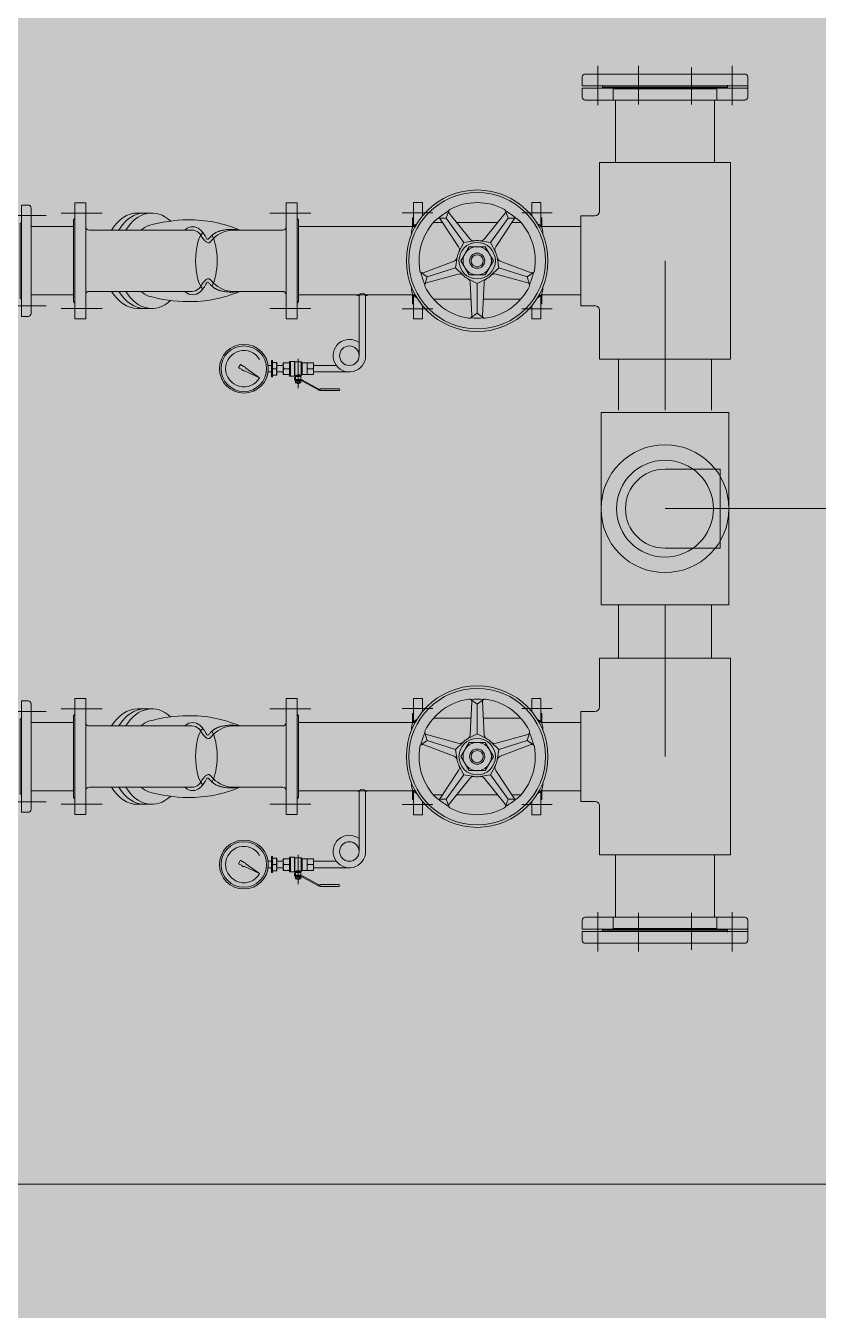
# Model space of a CAD drawing. Header units: millimetres. Extents: x 5117 to 246734, y -48177 to 129208.
# Drawn here: x 85969 to 86583, y 29790 to 30787 of the extents above; entities that cross this region are included whole.
import ezdxf

# ---------------------------------------------------------------- set-up
doc = ezdxf.new("R2010")
doc.units = ezdxf.units.MM
doc.linetypes.add('IMPORT-CENTER', pattern=[2000, 1250, -250, 250, -250])
for name, color, linetype, lineweight in [('A-FLOR-PATT-2', 9, 'Continuous', 9), ('G-IMPT', 8, 'Continuous', 9), ('G-IMPT-4', 8, 'IMPORT-CENTER', 9), ('M-EQPM', 50, 'Continuous', 9)]:
    doc.layers.add(name, color=color, linetype=linetype, lineweight=lineweight)

# ---------------------------------------------------------------- blocks, each defined once
blk = doc.blocks.new('TKTC_BON NUOC MAI_260130 - TKTC_BON NUOC MAI_260130_dwg_FLA3_10K-3426655-TKCS_MB TỔNG THỂ MÁI')
at = {"layer": 'G-IMPT'}
for p, q in [((0, -87.5), (0, 87.5)), ((25, 75), (-38, 75)), ((25, -75), (-38, -75))]:
    blk.add_line(p, q, dxfattribs=at)
at = {"layer": 'G-IMPT', "flags": 128}
blk.add_lwpolyline([(-5, 92.5), (-16, 92.5), (-16, -92.5), (-5, -92.5)], dxfattribs=at)
blk.add_lwpolyline([(-18, -62.5), (-16, -62.5), (-16, 62.5), (-18, 62.5)], close=True, dxfattribs=at)
at = {"layer": 'G-IMPT'}
for centre, start, end in [((-5, 87.5), 360, 90), ((-5, -87.5), 270, 0)]:
    blk.add_arc(centre, 5, start, end, dxfattribs=at)
blk = doc.blocks.new('TKTC_BON NUOC MAI_260130 - TKTC_BON NUOC MAI_260130_dwg_FLA3_10K-3426656-TKCS_MB TỔNG THỂ MÁI')
at = {"layer": 'G-IMPT'}
for p, q in [((0, -87.5), (0, 87.5)), ((25, 75), (-38, 75)), ((25, -75), (-38, -75))]:
    blk.add_line(p, q, dxfattribs=at)
at = {"layer": 'G-IMPT', "flags": 128}
blk.add_lwpolyline([(-5, 92.5), (-16, 92.5), (-16, -92.5), (-5, -92.5)], dxfattribs=at)
blk.add_lwpolyline([(-18, -62.5), (-16, -62.5), (-16, 62.5), (-18, 62.5)], close=True, dxfattribs=at)
at = {"layer": 'G-IMPT'}
for centre, start, end in [((-5, 87.5), 360, 90), ((-5, -87.5), 270, 0)]:
    blk.add_arc(centre, 5, start, end, dxfattribs=at)
blk = doc.blocks.new('TKTC_BON NUOC MAI_260130 - TKTC_BON NUOC MAI_260130_dwg_Tee_DN125_up__PPR_-3426657-TKCS_MB TỔNG THỂ MÁI')
at = {"layer": 'G-IMPT', "flags": 128}
blk.add_lwpolyline([(-82.5, -124), (-82.5, 124), (82.5, 124), (82.5, -124)], close=True, dxfattribs=at)
at = {"layer": 'G-IMPT'}
for radius in [82.5, 62.5]:
    blk.add_circle((0, 0), radius, dxfattribs=at)
blk = doc.blocks.new('TKTC_BON NUOC MAI_260130 - TKTC_BON NUOC MAI_260130_dwg__U23-3426659-TKCS_MB TỔNG THỂ MÁI')
blk.add_blockref('TKTC_BON NUOC MAI_260130 - TKTC_BON NUOC MAI_260130_dwg_Tee_DN125_up__PPR_-3426657-TKCS_MB TỔNG THỂ MÁI', (0, 0))
blk = doc.blocks.new('TKTC_BON NUOC MAI_260130 - TKTC_BON NUOC MAI_260130_dwg_El90_DN75_dn__PPR_-3426660-TKCS_MB TỔNG THỂ MÁI')
at = {"layer": 'G-IMPT', "flags": 128}
blk.add_lwpolyline([(51, 0), (51, -71), (-51, -71), (-51, 0)], dxfattribs=at)
at = {"layer": 'G-IMPT'}
blk.add_arc((0, 0), 51, 360, 180, dxfattribs=at)
blk = doc.blocks.new('TKTC_BON NUOC MAI_260130 - TKTC_BON NUOC MAI_260130_dwg__U20-3426661-TKCS_MB TỔNG THỂ MÁI')
at = {"rotation": 180}
blk.add_blockref('TKTC_BON NUOC MAI_260130 - TKTC_BON NUOC MAI_260130_dwg_El90_DN75_dn__PPR_-3426660-TKCS_MB TỔNG THỂ MÁI', (0, 0), dxfattribs=at)
blk = doc.blocks.new('TKTC_BON NUOC MAI_260130 - TKTC_BON NUOC MAI_260130_dwg_123-3426662-TKCS_MB TỔNG THỂ MÁI')
at = {"layer": 'G-IMPT'}
for p, q in [((1294817.3, 376541.6), (1294814.3, 376541.6)), ((1295902.7, 376541.6), (1295905.7, 376541.6)), ((1294832.6, 376527.5), (1294832.6, 376394.1)), ((1295887.4, 376527.5), (1295887.4, 376394.1)), ((1295236, 376520.8), (1295167, 376520.8)), ((1295553, 376520.8), (1295487, 376520.8)), ((1295236, 376400.8), (1295167, 376400.8)), ((1295553, 376400.8), (1295487, 376400.8)), ((1294802.8, 376354.1), (1294828.8, 376354.1)), ((1295917.2, 376354.1), (1295891.3, 376354.1))]:
    blk.add_line(p, q, dxfattribs=at)
at = {"layer": 'G-IMPT', "flags": 128}
for points in [[(1294799, 376357.9), (1294799, 376563.7)], [(1294814.3, 376567.5), (1294814.3, 376354.1), (1294814.3, 376567.5), (1294802.8, 376567.5)], [(1294817.3, 376567.5), (1294817.3, 376354.1), (1294817.3, 376567.5), (1294828.8, 376567.5)], [(1294832.6, 376357.9), (1294832.6, 376563.7)], [(1295887.4, 376357.9), (1295887.4, 376563.7)], [(1295902.7, 376567.5), (1295902.7, 376354.1), (1295902.7, 376567.5), (1295891.3, 376567.5)], [(1295905.7, 376567.5), (1295905.7, 376354.1), (1295905.7, 376567.5), (1295917.2, 376567.5)], [(1295921, 376357.9), (1295921, 376563.7)], [(1294975.9, 376545.3), (1294913, 376545.3), (1294913, 376376.3), (1294913, 376545.3)], [(1294913, 376524.8), (1294913, 376396.8), (1294832.6, 376396.8), (1294832.6, 376524.8)], [(1295807, 376524.8), (1295807, 376396.8), (1295887.4, 376396.8), (1295887.4, 376524.8)]]:
    blk.add_lwpolyline(points, close=True, dxfattribs=at)
for points in [[(1295098, 376551.4), (1295098, 376569.4), (1294982, 376569.4), (1294982, 376551.4), (1294982, 376569.4)], [(1295622, 376551.4), (1295622, 376569.4), (1295738, 376569.4), (1295738, 376551.4)], [(1294815.8, 376518), (1294815.8, 376380), (1294815.8, 376541.6)], [(1295104.1, 376545.3), (1295167, 376545.3), (1295167, 376376.3), (1294913, 376376.3)], [(1295615.9, 376545.3), (1295553, 376545.3), (1295553, 376376.3), (1295807, 376376.3), (1295807, 376545.3), (1295744.1, 376545.3)], [(1295904.2, 376518), (1295904.2, 376380), (1295904.2, 376541.6)], [(1294832.6, 376394.1), (1294818.1, 376394.1), (1294818.1, 376527.5), (1294832.6, 376527.5)], [(1295887.4, 376394.1), (1295901.9, 376394.1), (1295901.9, 376527.5), (1295887.4, 376527.5)], [(1294817.3, 376380), (1294815.8, 376380), (1294813.5, 376380)], [(1295902.7, 376380), (1295904.2, 376380), (1295906.5, 376380)]]:
    blk.add_lwpolyline(points, dxfattribs=at)
at = {"layer": 'G-IMPT'}
for centre, radius, start, end in [((1294802.8, 376563.7), 3.81, 90, 180), ((1294802.8, 376563.7), 3.81, 90, 180), ((1294828.8, 376563.7), 3.81, 360, 90), ((1294828.8, 376563.7), 3.81, 360, 90), ((1295891.3, 376563.7), 3.81, 90, 180), ((1295891.3, 376563.7), 3.81, 90, 180), ((1295917.2, 376563.7), 3.81, 360, 90), ((1295917.2, 376563.7), 3.81, 360, 90), ((1294975.9, 376551.4), 6.14, 270, 0), ((1294975.9, 376551.4), 6.14, 270, 0), ((1295104.1, 376551.4), 6.14, 180, 270), ((1295615.9, 376551.4), 6.14, 270, 0), ((1295744.1, 376551.4), 6.14, 180, 270), ((1294802.8, 376357.9), 3.81, 180, 270), ((1294802.8, 376357.9), 3.81, 180, 270), ((1294828.8, 376357.9), 3.81, 270, 0), ((1294828.8, 376357.9), 3.81, 270, 0), ((1295891.3, 376357.9), 3.81, 180, 270), ((1295891.3, 376357.9), 3.81, 180, 270), ((1295917.2, 376357.9), 3.81, 270, 0), ((1295917.2, 376357.9), 3.81, 270, 0)]:
    blk.add_arc(centre, radius, start, end, dxfattribs=at)
at = {"layer": 'G-IMPT-4'}
for p, q in [((1294788.6, 376547.4), (1294839.2, 376547.4)), ((1295931.4, 376547.4), (1295880.8, 376547.4)), ((1294788.6, 376495.1), (1294838.5, 376495.1)), ((1295931.4, 376495.1), (1295881.5, 376495.1)), ((1295236, 376460.8), (1295040, 376460.8)), ((1295680, 376460.8), (1295487, 376460.8)), ((1294790.6, 376426.5), (1294838.5, 376426.5)), ((1295929.4, 376426.5), (1295881.5, 376426.5))]:
    blk.add_line(p, q, dxfattribs=at)
at = {"layer": 'G-IMPT-4', "flags": 128}
for points in [[(1294839.2, 376374.3), (1294788.6, 376374.3)], [(1295880.8, 376374.3), (1295931.4, 376374.3)]]:
    blk.add_lwpolyline(points, close=True, dxfattribs=at)
for name, rotation in [('TKTC_BON NUOC MAI_260130 - TKTC_BON NUOC MAI_260130_dwg__U23-3426659-TKCS_MB TỔNG THỂ MÁI', 270), ('TKTC_BON NUOC MAI_260130 - TKTC_BON NUOC MAI_260130_dwg__U20-3426661-TKCS_MB TỔNG THỂ MÁI', 180)]:
    blk.add_blockref(name, (1295360, 376460.8), dxfattribs=dict(rotation=rotation))
blk = doc.blocks.new('TKTC_BON NUOC MAI_260130 - TKTC_BON NUOC MAI_260130_dwg-3426650-TKCS_MB TỔNG THỂ MÁI')
at = {"layer": 'G-IMPT'}
for p, q in [((-117155.34, -830529.77), (-117123.62, -830529.77)), ((-117084.93, -830529.77), (-117096.12, -830529.77)), ((-116961.84, -830529.77), (-116993.56, -830529.77)), ((-116890.83, -830529.54), (-116867.31, -830529.54)), ((-116854.52, -830529.9), (-116838.55, -830549.82)), ((-116827.07, -830549.82), (-116811.1, -830529.9)), ((-116774.79, -830529.54), (-116798.31, -830529.54)), ((-117178.6, -830540.34), (-117145.82, -830540.34)), ((-117145.82, -830590.57), (-117145.82, -830542.99)), ((-117133.66, -830542.99), (-117053.91, -830542.99)), ((-116971.36, -830540.34), (-116880.9, -830540.34)), ((-116866.64, -830536.99), (-116859.7, -830536.99)), ((-116847.17, -830556.08), (-116861.18, -830534.74)), ((-116848.84, -830536.99), (-116816.78, -830536.99)), ((-116804.45, -830534.74), (-116818.45, -830556.08)), ((-116805.92, -830536.99), (-116798.98, -830536.99)), ((-116782.63, -830540.34), (-116752.43, -830540.34)), ((-116883.77, -830546.41), (-116883.77, -830544.83)), ((-116781.85, -830544.83), (-116781.85, -830546.41)), ((-116874.6, -830576.03), (-116850.72, -830567)), ((-116814.9, -830567), (-116791.03, -830576.03)), ((-116847.43, -830577.13), (-116872.05, -830583.86)), ((-116793.57, -830583.86), (-116818.2, -830577.13)), ((-117178.6, -830593.22), (-117145.82, -830593.22)), ((-117053.91, -830590.57), (-117133.44, -830590.57)), ((-117022.26, -830590.57), (-116983.68, -830590.57)), ((-116971.36, -830593.22), (-116880.9, -830593.22)), ((-116883.77, -830588.73), (-116883.77, -830587.15)), ((-116836.92, -830609.38), (-116838.14, -830583.88)), ((-116827.48, -830583.88), (-116828.7, -830609.38)), ((-116782.63, -830593.22), (-116752.43, -830593.22)), ((-116781.85, -830587.15), (-116781.85, -830588.73)), ((-116837.53, -830596.57), (-116866.64, -830596.57)), ((-116798.98, -830596.57), (-116828.09, -830596.57)), ((-117155.34, -830603.79), (-117123.62, -830603.79)), ((-117084.93, -830603.79), (-117096.12, -830603.79)), ((-116961.84, -830603.79), (-116993.56, -830603.79)), ((-116890.83, -830604.02), (-116867.31, -830604.02)), ((-116774.79, -830604.02), (-116798.31, -830604.02)), ((-116971.59, -830665.66), (-116971.59, -830642.95)), ((-116991.19, -830650.52), (-116988.47, -830650.52)), ((-116978.61, -830650.52), (-116982.75, -830650.52)), ((-116960.06, -830650.52), (-116964.2, -830650.52)), ((-116974.05, -830656.01), (-116969.13, -830656.01)), ((-116969.51, -830656.58), (-116973.68, -830656.58)), ((-116968.85, -830659.98), (-116973.68, -830659.98)), ((-116955.84, -830666.99), (-116968.67, -830660.03)), ((-116968.3, -830659.36), (-116955.47, -830666.33)), ((-116954.56, -830667.18), (-116954.56, -830666.42)), ((-116687.2, -830759.09), (-115500.92, -830759.09)), ((-116836.92, -830908.8), (-116838.14, -830934.3)), ((-116827.48, -830934.3), (-116828.7, -830908.8)), ((-117155.34, -830914.39), (-117123.62, -830914.39)), ((-117084.93, -830914.39), (-117096.12, -830914.39)), ((-116961.84, -830914.39), (-116993.56, -830914.39)), ((-116890.83, -830914.16), (-116867.31, -830914.16)), ((-116837.53, -830921.6), (-116866.64, -830921.6)), ((-116798.98, -830921.6), (-116828.09, -830921.6)), ((-116774.79, -830914.16), (-116798.31, -830914.16)), ((-117178.6, -830924.95), (-117145.82, -830924.95)), ((-117145.82, -830927.61), (-117145.82, -830975.19)), ((-117053.91, -830927.61), (-117133.44, -830927.61)), ((-117022.26, -830927.61), (-116983.68, -830927.61)), ((-116971.36, -830924.95), (-116880.9, -830924.95)), ((-116883.77, -830929.44), (-116883.77, -830931.03)), ((-116782.63, -830924.95), (-116752.43, -830924.95)), ((-116781.85, -830931.03), (-116781.85, -830929.44)), ((-116874.6, -830942.14), (-116850.72, -830951.18)), ((-116847.43, -830941.05), (-116872.05, -830934.32)), ((-116793.57, -830934.32), (-116818.2, -830941.05)), ((-116814.9, -830951.18), (-116791.03, -830942.14)), ((-116847.17, -830962.1), (-116861.18, -830983.44)), ((-116804.45, -830983.44), (-116818.45, -830962.1)), ((-116883.77, -830971.77), (-116883.77, -830973.35)), ((-116854.52, -830988.28), (-116838.55, -830968.36)), ((-116827.07, -830968.36), (-116811.1, -830988.28)), ((-116781.85, -830973.35), (-116781.85, -830971.77)), ((-117178.6, -830977.84), (-117145.82, -830977.84)), ((-117133.66, -830975.19), (-117053.91, -830975.19)), ((-116971.36, -830977.84), (-116880.9, -830977.84)), ((-116866.64, -830981.19), (-116859.7, -830981.19)), ((-116848.84, -830981.19), (-116816.78, -830981.19)), ((-116805.92, -830981.19), (-116798.98, -830981.19)), ((-116782.63, -830977.84), (-116752.43, -830977.84)), ((-117155.34, -830988.4), (-117123.62, -830988.4)), ((-117084.93, -830988.4), (-117096.12, -830988.4)), ((-116961.84, -830988.4), (-116993.56, -830988.4)), ((-116890.83, -830988.64), (-116867.31, -830988.64)), ((-116774.79, -830988.64), (-116798.31, -830988.64)), ((-116971.59, -831050.28), (-116971.59, -831027.56)), ((-116991.19, -831035.13), (-116988.47, -831035.13)), ((-116978.61, -831035.13), (-116982.75, -831035.13)), ((-116974.05, -831040.62), (-116969.13, -831040.62)), ((-116969.51, -831041.19), (-116973.68, -831041.19)), ((-116960.06, -831035.13), (-116964.2, -831035.13)), ((-116968.85, -831044.6), (-116973.68, -831044.6)), ((-116955.84, -831051.61), (-116968.67, -831044.64)), ((-116968.3, -831043.98), (-116955.47, -831050.94)), ((-116954.56, -831051.79), (-116954.56, -831051.03)), ((-118339.78, -831282.97), (-115500.92, -831282.97))]:
    blk.add_line(p, q, dxfattribs=at)
at = {"layer": 'G-IMPT', "flags": 128}
for points in [[(-117136.3, -830593.21), (-117136.3, -830611.72), (-117144.76, -830611.72), (-117144.76, -830599.56), (-117145.82, -830598.5), (-117145.82, -830535.06), (-117144.76, -830534), (-117144.76, -830521.84), (-117144.76, -830611.72), (-117136.3, -830611.72), (-117136.3, -830521.84), (-117144.76, -830521.84), (-117136.3, -830521.84), (-117136.3, -830540.35)], [(-116980.87, -830593.21), (-116980.87, -830611.72), (-116972.42, -830611.72), (-116972.42, -830521.84), (-116980.87, -830521.84), (-116980.87, -830611.72), (-116972.42, -830611.72), (-116972.42, -830599.56), (-116971.36, -830598.5), (-116971.36, -830535.06), (-116972.42, -830534), (-116972.42, -830521.84), (-116980.87, -830521.84), (-116980.87, -830540.35)], [(-116875.15, -830531.86), (-116875.15, -830521.7), (-116882.2, -830521.7), (-116882.2, -830540.12), (-116882.2, -830533.46), (-116882.99, -830533.46), (-116882.99, -830541.41)], [(-116790.47, -830531.86), (-116790.47, -830521.7), (-116783.42, -830521.7), (-116783.42, -830540.12), (-116783.42, -830533.46), (-116782.63, -830533.46), (-116782.63, -830541.41)], [(-116854.85, -830528.05), (-116856.77, -830533.8), (-116843.18, -830552.51), (-116834.96, -830551.25)], [(-116810.77, -830528.05), (-116808.85, -830533.8), (-116822.44, -830552.51), (-116830.67, -830551.25)], [(-116986.4, -830542.99), (-116983.52, -830542.99), (-117022.26, -830542.99)], [(-116862.83, -830533.85), (-116856.77, -830533.8), (-116843.18, -830552.51), (-116846.92, -830559.94)], [(-116802.79, -830533.85), (-116808.85, -830533.8), (-116822.44, -830552.51), (-116818.7, -830559.94)], [(-116876.46, -830575.78), (-116871.58, -830579.38), (-116849.59, -830572.23), (-116848.25, -830564.02)], [(-116873.41, -830585.16), (-116871.58, -830579.38), (-116849.59, -830572.23), (-116843.68, -830578.09)], [(-116792.22, -830585.16), (-116794.04, -830579.38), (-116816.03, -830572.23), (-116821.95, -830578.09)], [(-116789.17, -830575.78), (-116794.04, -830579.38), (-116816.03, -830572.23), (-116817.38, -830564.02)], [(-116837.74, -830611.07), (-116832.81, -830607.55), (-116832.81, -830584.42), (-116840.21, -830580.61)], [(-116827.88, -830611.07), (-116832.81, -830607.55), (-116832.81, -830584.42), (-116825.42, -830580.61)], [(-116924.33, -830640.42), (-116924.33, -830593.22), (-116926.72, -830593.22)], [(-116919.28, -830640.42), (-116919.28, -830593.22), (-116916.9, -830593.22)], [(-116882.99, -830592.15), (-116882.99, -830600.1), (-116882.2, -830600.1), (-116882.2, -830593.44), (-116882.2, -830611.86), (-116875.15, -830611.86), (-116875.15, -830601.7)], [(-116782.63, -830592.15), (-116782.63, -830600.1), (-116783.42, -830600.1), (-116783.42, -830593.44), (-116783.42, -830611.86), (-116790.47, -830611.86), (-116790.47, -830601.7)], [(-117013.81, -830648.93), (-117016.27, -830647.2), (-117017.85, -830649.93), (-117015.12, -830651.2)], [(-117013.28, -830652.06), (-117001.44, -830657.59), (-117012.14, -830650.09)], [(-116994.92, -830653.04), (-116992.23, -830653.04), (-116992.23, -830647.99), (-116994.92, -830647.99)], [(-116978.22, -830655.06), (-116983.14, -830655.06), (-116983.14, -830645.97), (-116978.22, -830645.97), (-116978.22, -830655.06), (-116978.22, -830656.2), (-116974.43, -830656.2)], [(-116978.22, -830645.97), (-116978.22, -830644.84), (-116974.43, -830644.84), (-116974.05, -830645.22), (-116969.32, -830645.22), (-116968.56, -830645.97), (-116968.56, -830655.06)], [(-116974.05, -830645.22), (-116974.05, -830655.82), (-116974.43, -830656.2), (-116974.43, -830644.84)], [(-116969.32, -830645.22), (-116969.32, -830655.57), (-116968.56, -830655.06), (-116964.59, -830655.06), (-116964.59, -830645.97), (-116968.56, -830645.97)], [(-116942, -830647.99), (-116959.67, -830647.99), (-116959.67, -830653.04), (-116931.9, -830653.04)], [(-116974.43, -830659.23), (-116974.43, -830657.33), (-116973.68, -830657.33), (-116973.68, -830659.23), (-116968.84, -830659.23)], [(-116974.05, -830655.44), (-116974.05, -830656.01), (-116973.68, -830656.58), (-116973.68, -830658.85), (-116969.51, -830658.85), (-116969.51, -830656.58), (-116969.13, -830656.01), (-116969.13, -830655.44)], [(-116969.73, -830661.5), (-116969.46, -830661.34), (-116969.46, -830660.14), (-116969.73, -830659.98), (-116973.45, -830659.98), (-116973.72, -830660.14), (-116973.72, -830661.34), (-116973.45, -830661.5), (-116969.73, -830661.5), (-116973.45, -830661.5)], [(-116972.66, -830660.14), (-116972.73, -830661.5), (-116972.35, -830661.88), (-116970.84, -830661.88), (-116970.46, -830661.5), (-116970.53, -830660.14), (-116970.53, -830661.34)], [(-116939.98, -830667.56), (-116954.18, -830667.56), (-116954.56, -830667.18), (-116955.12, -830667.18)], [(-116955.11, -830666.42), (-116954.56, -830666.42), (-116954.18, -830666.04), (-116939.98, -830666.04)], [(-117136.3, -830924.97), (-117136.3, -830906.46), (-117144.76, -830906.46), (-117144.76, -830918.62), (-117145.82, -830919.68), (-117145.82, -830983.12), (-117144.76, -830984.17), (-117144.76, -830996.33), (-117144.76, -830906.46), (-117136.3, -830906.46), (-117136.3, -830996.33), (-117144.76, -830996.33), (-117136.3, -830996.33), (-117136.3, -830977.83)], [(-116980.87, -830924.97), (-116980.87, -830906.46), (-116980.87, -830996.33), (-116972.42, -830996.33), (-116972.42, -830906.46), (-116980.87, -830906.46), (-116972.42, -830906.46), (-116972.42, -830918.62), (-116971.36, -830919.68), (-116971.36, -830983.12), (-116972.42, -830984.17), (-116972.42, -830996.33), (-116980.87, -830996.33), (-116980.87, -830977.83)], [(-116882.99, -830926.03), (-116882.99, -830918.08), (-116882.2, -830918.08), (-116882.2, -830924.74), (-116882.2, -830906.32), (-116875.15, -830906.32), (-116875.15, -830916.47)], [(-116837.74, -830907.11), (-116832.81, -830910.63), (-116832.81, -830933.76), (-116840.21, -830937.57)], [(-116827.88, -830907.11), (-116832.81, -830910.63), (-116832.81, -830933.76), (-116825.42, -830937.57)], [(-116782.63, -830926.03), (-116782.63, -830918.08), (-116783.42, -830918.08), (-116783.42, -830924.74), (-116783.42, -830906.32), (-116790.47, -830906.32), (-116790.47, -830916.47)], [(-116876.46, -830942.4), (-116871.58, -830938.8), (-116849.59, -830945.95), (-116848.25, -830954.16)], [(-116873.41, -830933.02), (-116871.58, -830938.8), (-116849.59, -830945.95), (-116843.68, -830940.09)], [(-116792.22, -830933.02), (-116794.04, -830938.8), (-116816.03, -830945.95), (-116821.95, -830940.09)], [(-116789.17, -830942.4), (-116794.04, -830938.8), (-116816.03, -830945.95), (-116817.38, -830954.16)], [(-116862.83, -830984.33), (-116856.77, -830984.38), (-116843.18, -830965.67), (-116846.92, -830958.24)], [(-116802.79, -830984.33), (-116808.85, -830984.38), (-116822.44, -830965.67), (-116818.7, -830958.24)], [(-116854.85, -830990.12), (-116856.77, -830984.38), (-116843.18, -830965.67), (-116834.96, -830966.93)], [(-116810.77, -830990.12), (-116808.85, -830984.38), (-116822.44, -830965.67), (-116830.67, -830966.93)], [(-116986.4, -830975.19), (-116983.52, -830975.19), (-117022.26, -830975.19)], [(-116924.33, -831025.04), (-116924.33, -830977.84), (-116926.72, -830977.84)], [(-116919.28, -831025.04), (-116919.28, -830977.84), (-116916.9, -830977.84)], [(-116875.15, -830986.32), (-116875.15, -830996.48), (-116882.2, -830996.48), (-116882.2, -830978.05), (-116882.2, -830984.72), (-116882.99, -830984.72), (-116882.99, -830976.77)], [(-116790.47, -830986.32), (-116790.47, -830996.48), (-116783.42, -830996.48), (-116783.42, -830978.05), (-116783.42, -830984.72), (-116782.63, -830984.72), (-116782.63, -830976.77)], [(-117013.81, -831033.54), (-117016.27, -831031.82), (-117017.85, -831034.55), (-117015.12, -831035.82)], [(-116978.22, -831039.68), (-116983.14, -831039.68), (-116983.14, -831030.59), (-116978.22, -831030.59), (-116978.22, -831039.68), (-116978.22, -831040.81), (-116974.43, -831040.81)], [(-116978.22, -831030.59), (-116978.22, -831029.45), (-116974.43, -831029.45), (-116974.05, -831029.83), (-116969.32, -831029.83), (-116968.56, -831030.59), (-116968.56, -831039.68)], [(-116974.05, -831029.83), (-116974.05, -831040.43), (-116974.43, -831040.81), (-116974.43, -831029.45)], [(-116969.32, -831029.83), (-116969.32, -831040.18), (-116968.56, -831039.68), (-116964.59, -831039.68), (-116964.59, -831030.59), (-116968.56, -831030.59)], [(-117013.28, -831036.68), (-117001.44, -831042.2), (-117012.14, -831034.71)], [(-116994.92, -831037.66), (-116992.23, -831037.66), (-116992.23, -831032.61), (-116994.92, -831032.61)], [(-116974.05, -831040.06), (-116974.05, -831040.62), (-116973.68, -831041.19), (-116973.68, -831043.46), (-116969.51, -831043.46), (-116969.51, -831041.19), (-116969.13, -831040.62), (-116969.13, -831040.06)], [(-116942, -831032.61), (-116959.67, -831032.61), (-116959.67, -831037.66), (-116931.9, -831037.66)], [(-116974.43, -831043.84), (-116974.43, -831041.95), (-116973.68, -831041.95), (-116973.68, -831043.84), (-116968.84, -831043.84)], [(-116969.73, -831046.11), (-116969.46, -831045.96), (-116969.46, -831044.76), (-116969.73, -831044.6), (-116973.45, -831044.6), (-116973.72, -831044.76), (-116973.72, -831045.96), (-116973.45, -831046.11), (-116969.73, -831046.11), (-116973.45, -831046.11)], [(-116972.66, -831044.76), (-116972.73, -831046.11), (-116972.35, -831046.49), (-116970.84, -831046.49), (-116970.46, -831046.11), (-116970.53, -831044.76), (-116970.53, -831045.96)], [(-116939.98, -831052.17), (-116954.18, -831052.17), (-116954.56, -831051.79), (-116955.12, -831051.79)], [(-116955.11, -831051.03), (-116954.56, -831051.03), (-116954.18, -831050.66), (-116939.98, -831050.66)]]:
    blk.add_lwpolyline(points, dxfattribs=at)
for points in [[(-116826.54, -830577.64), (-116820.27, -830566.78), (-116826.54, -830555.92), (-116839.08, -830555.92), (-116845.36, -830566.78), (-116839.08, -830577.64)], [(-116991.47, -830656.76), (-116991.47, -830644.27), (-116992.23, -830644.27), (-116992.23, -830656.76)], [(-116991.47, -830645.6), (-116988.19, -830645.6), (-116988.19, -830655.44), (-116991.47, -830655.44)], [(-116983.14, -830653.04), (-116983.14, -830647.99), (-116988.19, -830647.99), (-116988.19, -830653.04)], [(-116978.22, -830644.84), (-116978.22, -830656.2), (-116977.46, -830656.2), (-116977.46, -830644.84)], [(-116959.67, -830655.06), (-116959.67, -830645.97), (-116964.59, -830645.97), (-116964.59, -830655.06)], [(-116973.11, -830658.85), (-116973.11, -830659.23), (-116970.08, -830659.23), (-116970.08, -830658.85)], [(-116826.54, -830940.53), (-116820.27, -830951.4), (-116826.54, -830962.26), (-116839.08, -830962.26), (-116845.36, -830951.4), (-116839.08, -830940.53)], [(-116991.47, -831041.38), (-116991.47, -831028.89), (-116992.23, -831028.89), (-116992.23, -831041.38)], [(-116991.47, -831030.21), (-116988.19, -831030.21), (-116988.19, -831040.06), (-116991.47, -831040.06)], [(-116978.22, -831029.45), (-116978.22, -831040.81), (-116977.46, -831040.81), (-116977.46, -831029.45)], [(-116959.67, -831039.68), (-116959.67, -831030.59), (-116964.59, -831030.59), (-116964.59, -831039.68)], [(-116983.14, -831037.66), (-116983.14, -831032.61), (-116988.19, -831032.61), (-116988.19, -831037.66)], [(-116973.11, -831043.46), (-116973.11, -831043.84), (-116970.08, -831043.84), (-116970.08, -831043.46)]]:
    blk.add_lwpolyline(points, close=True, dxfattribs=at)
at = {"layer": 'G-IMPT'}
for centre, radius in [((-116832.81, -830566.78), 54.88), ((-116832.81, -830566.78), 52.92), ((-116832.81, -830566.78), 14.11), ((-116832.81, -830566.78), 10.98), ((-116832.81, -830566.78), 5.88), ((-116832.81, -830566.78), 4.7), ((-117013.68, -830650.52), 18.93), ((-117013.68, -830650.52), 17.67), ((-116931.9, -830640.42), 7.57), ((-116832.81, -830951.4), 54.88), ((-116832.81, -830951.4), 52.92), ((-116832.81, -830951.4), 14.11), ((-116832.81, -830951.4), 10.98), ((-116832.81, -830951.4), 5.88), ((-116832.81, -830951.4), 4.7), ((-117013.68, -831035.13), 18.93), ((-117013.68, -831035.13), 17.67), ((-116931.9, -831025.04), 7.57)]:
    blk.add_circle(centre, radius, dxfattribs=at)
for centre, radius, start, end in [((-116832.81, -830566.78), 45.08, 62.0933, 117.9067), ((-116832.81, -830566.78), 44.56, 119.64469, 132.35531), ((-116852.99, -830528.67), 1.96, 117.9067, 218.72631), ((-116812.63, -830528.67), 1.96, 321.27369, 62.0933), ((-116832.81, -830566.78), 44.56, 47.64469, 60.35531), ((-117133.66, -830540.35), 2.64, 180, 270), ((-117079.14, -830560.1), 22.31, 111.95575, 129.92278), ((-117056.3, -830648.97), 113.91, 90.43571, 105.88819), ((-117053.3, -830548.57), 8.22, 90, 131.59228), ((-117055.69, -830634.22), 99.17, 66.91572, 90.85085), ((-117053.3, -830548.57), 8.22, 48.40772, 90), ((-117060.96, -830557.2), 19.76, 22.91292, 48.40772), ((-116983.52, -830540.35), 2.64, 270, 360), ((-116875.93, -830544.83), 7.84, 116.42356, 180), ((-116832.81, -830566.78), 45.08, 134.0933, 189.9067), ((-116862.82, -830535.81), 1.96, 33.27369, 134.0933), ((-116802.81, -830535.81), 1.96, 45.9067, 146.72631), ((-116832.81, -830566.78), 45.08, 350.0933, 45.9067), ((-116789.69, -830544.83), 7.84, 360, 63.57644), ((-117057.01, -830553.16), 11.71, 36.67312, 43.29106), ((-117066.15, -830558.79), 22.43, 31.77666, 34.27255), ((-117000.92, -830518.76), 54.11, 211.53793, 213.26175), ((-117027.56, -830536.23), 22.25, 213.26175, 221.76347), ((-117038.6, -830546.09), 7.45, 221.76347, 238.26275), ((-117041.79, -830549.09), 1.06, 202.91292, 320.86808), ((-117041.01, -830550), 2.86, 238.26275, 261.54678), ((-117041.18, -830551.13), 1.71, 261.54678, 286.62445), ((-117020.49, -830566.42), 26.4, 136.13603, 140.86808), ((-117041.38, -830550.47), 2.4, 286.62445, 306.50565), ((-117042.59, -830548.83), 4.44, 306.50565, 319.08915), ((-117021.07, -830565.86), 25.59, 130.15407, 136.13603), ((-116835.49, -830547.37), 3.92, 218.72631, 277.86387), ((-116832.81, -830566.78), 15.68, 82.13613, 97.86387), ((-116830.13, -830547.37), 3.92, 262.13613, 321.27369), ((-116832.81, -830566.78), 15.68, 154.13613, 169.86387), ((-116850.45, -830558.23), 3.92, 334.13613, 33.27369), ((-116815.17, -830558.23), 3.92, 146.72631, 205.86387), ((-116832.81, -830566.78), 15.68, 10.13613, 25.86387), ((-116852.11, -830563.33), 3.92, 290.72631, 349.86387), ((-116813.52, -830563.33), 3.92, 190.13613, 249.27369), ((-117027.56, -830597.33), 22.25, 138.23653, 146.73825), ((-117038.6, -830587.47), 7.45, 121.73725, 138.23653), ((-117041.79, -830584.47), 1.06, 39.13192, 157.08708), ((-117041.01, -830583.57), 2.86, 98.45322, 121.73725), ((-117041.18, -830582.43), 1.71, 73.37555, 98.45322), ((-117041.38, -830583.09), 2.4, 53.49435, 73.37555), ((-117042.59, -830584.73), 4.44, 40.91085, 53.49435), ((-116978.29, -830529.83), 80.11, 220.46894, 222.64629), ((-116875.29, -830574.2), 1.96, 189.9067, 290.72631), ((-116832.81, -830566.78), 44.56, 191.64469, 204.35531), ((-116846.39, -830580.91), 3.92, 46.13613, 105.27369), ((-116832.81, -830566.78), 15.68, 226.13613, 241.86387), ((-116842.05, -830584.07), 3.92, 2.72631, 61.86387), ((-116823.57, -830584.07), 3.92, 118.13613, 177.27369), ((-116832.81, -830566.78), 15.68, 298.13613, 313.86387), ((-116819.23, -830580.91), 3.92, 74.72631, 133.86387), ((-116832.81, -830566.78), 44.56, 335.64469, 348.35531), ((-116790.33, -830574.2), 1.96, 249.27369, 350.0933), ((-117133.66, -830593.21), 2.64, 85.25426, 180), ((-117079.14, -830573.46), 22.31, 230.07722, 248.04425), ((-117053.3, -830584.99), 8.22, 228.40772, 270), ((-117055.69, -830499.34), 99.17, 269.14915, 293.08428), ((-117053.3, -830584.99), 8.22, 270, 311.59228), ((-117057.01, -830580.41), 11.71, 316.70894, 323.32688), ((-117060.96, -830576.37), 19.76, 311.59228, 337.08708), ((-117066.15, -830574.77), 22.43, 325.72745, 328.22334), ((-117000.92, -830614.8), 54.11, 146.73825, 148.46207), ((-117020.49, -830567.14), 26.4, 219.13192, 223.86397), ((-117021.07, -830567.7), 25.59, 223.86397, 229.84593), ((-116983.52, -830593.21), 2.64, 0, 93.62398), ((-116924.33, -830588.24), 5.52, 244.37692, 270.04157), ((-116921.8, -830596.12), 3.85, 49.23467, 131.14881), ((-116919.29, -830588.24), 5.52, 269.95843, 295.62308), ((-116875.93, -830588.73), 7.84, 180, 243.57644), ((-116871.54, -830585.75), 1.96, 105.27369, 206.0933), ((-116832.81, -830566.78), 45.08, 206.0933, 261.9067), ((-116832.81, -830566.78), 45.08, 278.0933, 333.9067), ((-116794.09, -830585.75), 1.96, 333.9067, 74.72631), ((-116789.69, -830588.73), 7.84, 296.42356, 0), ((-117056.3, -830484.59), 113.91, 254.11181, 269.56429), ((-116838.88, -830609.47), 1.96, 261.9067, 2.72631), ((-116832.81, -830566.78), 44.56, 263.64469, 276.35531), ((-116826.74, -830609.47), 1.96, 177.27369, 278.0933), ((-116931.9, -830640.42), 12.62, 53.1301, 0), ((-117013.68, -830650.52), 14.13, 30, 330), ((-117013.68, -830650.52), 1.6, 205.40337, 284.58259), ((-117013.68, -830650.52), 1.6, 15.41741, 94.59663), ((-116976.33, -830648.25), 6.81, 160.52878, 199.47122), ((-116976.33, -830652.79), 6.81, 160.52878, 199.47122), ((-116985.03, -830648.25), 6.81, 340.52878, 19.47122), ((-116985.03, -830652.79), 6.81, 340.52878, 19.47122), ((-116957.77, -830648.25), 6.81, 160.52878, 199.47122), ((-116957.77, -830652.79), 6.81, 160.52878, 199.47122), ((-116966.48, -830648.25), 6.81, 340.52878, 19.47122), ((-116966.48, -830652.79), 6.81, 340.52878, 19.47122), ((-116973.68, -830659.23), 0.757, 180, 270), ((-116971.33, -830662.32), 7.05, 73.40995, 112.69581), ((-116973.19, -830660.96), 0.979, 57.08669, 122.91331), ((-116973.19, -830660.52), 0.979, 237.08669, 302.91331), ((-116971.59, -830663.67), 3.69, 73.22135, 106.77865), ((-116971.59, -830657.81), 3.69, 253.22135, 286.77865), ((-116970, -830660.96), 0.979, 57.08669, 122.91331), ((-116970, -830660.52), 0.979, 237.08669, 302.91331), ((-116968.85, -830660.36), 0.379, 61.50436, 90), ((-116968.84, -830660.36), 1.14, 61.50436, 90), ((-116955.12, -830665.66), 1.51, 241.50436, 270), ((-116955.11, -830665.66), 0.757, 241.50436, 270), ((-116939.98, -830666.8), 0.757, 270, 90), ((-116832.81, -830951.4), 45.08, 98.0933, 153.9067), ((-116838.88, -830908.71), 1.96, 357.27369, 98.0933), ((-116832.81, -830951.4), 44.56, 83.64469, 96.35531), ((-116826.74, -830908.71), 1.96, 81.9067, 182.72631), ((-116832.81, -830951.4), 45.08, 26.0933, 81.9067), ((-117056.3, -831033.58), 113.91, 90.43571, 105.88819), ((-117055.69, -831018.84), 99.17, 66.91572, 90.85085), ((-117133.66, -830924.97), 2.64, 180, 274.74574), ((-117079.14, -830944.71), 22.31, 111.95575, 129.92278), ((-117053.3, -830933.18), 8.22, 90, 131.59228), ((-117053.3, -830933.18), 8.22, 48.40772, 90), ((-117057.01, -830937.77), 11.71, 36.67312, 43.29106), ((-117060.96, -830941.81), 19.76, 22.91292, 48.40772), ((-117066.15, -830943.41), 22.43, 31.77666, 34.27255), ((-117000.92, -830903.37), 54.11, 211.53793, 213.26175), ((-117021.07, -830950.47), 25.59, 130.15407, 136.13603), ((-116983.52, -830924.97), 2.64, 266.37602, 0), ((-116875.93, -830929.44), 7.84, 116.42356, 180), ((-116871.54, -830932.43), 1.96, 153.9067, 254.72631), ((-116794.09, -830932.43), 1.96, 285.27369, 26.0933), ((-116789.69, -830929.44), 7.84, 360, 63.57644), ((-117027.56, -830920.85), 22.25, 213.26175, 221.76347), ((-117038.6, -830930.7), 7.45, 221.76347, 238.26275), ((-117041.79, -830933.71), 1.06, 202.91292, 320.86808), ((-117041.01, -830934.61), 2.86, 238.26275, 261.54678), ((-117041.18, -830935.75), 1.71, 261.54678, 286.62445), ((-117020.49, -830951.03), 26.4, 136.13603, 140.86808), ((-117041.38, -830935.09), 2.4, 286.62445, 306.50565), ((-117042.59, -830933.45), 4.44, 306.50565, 319.08915), ((-116978.29, -830988.35), 80.11, 137.35371, 139.53106), ((-116875.29, -830943.98), 1.96, 69.27369, 170.0933), ((-116832.81, -830951.4), 44.56, 155.64469, 168.35531), ((-116846.39, -830937.26), 3.92, 254.72631, 313.86387), ((-116832.81, -830951.4), 15.68, 118.13613, 133.86387), ((-116842.05, -830934.11), 3.92, 298.13613, 357.27369), ((-116823.57, -830934.11), 3.92, 182.72631, 241.86387), ((-116832.81, -830951.4), 15.68, 46.13613, 61.86387), ((-116819.23, -830937.26), 3.92, 226.13613, 285.27369), ((-116832.81, -830951.4), 44.56, 11.64469, 24.35531), ((-116790.33, -830943.98), 1.96, 9.9067, 110.72631), ((-116832.81, -830951.4), 45.08, 170.0933, 225.9067), ((-116852.11, -830954.85), 3.92, 10.13613, 69.27369), ((-116813.52, -830954.85), 3.92, 110.72631, 169.86387), ((-116832.81, -830951.4), 45.08, 314.0933, 9.9067), ((-116832.81, -830951.4), 15.68, 190.13613, 205.86387), ((-116850.45, -830959.95), 3.92, 326.72631, 25.86387), ((-116815.17, -830959.95), 3.92, 154.13613, 213.27369), ((-116832.81, -830951.4), 15.68, 334.13613, 349.86387), ((-117057.01, -830965.02), 11.71, 316.70894, 323.32688), ((-117060.96, -830960.98), 19.76, 311.59228, 337.08708), ((-117066.15, -830959.38), 22.43, 325.72745, 328.22334), ((-117000.92, -830999.42), 54.11, 146.73825, 148.46207), ((-117027.56, -830981.95), 22.25, 138.23653, 146.73825), ((-117038.6, -830972.09), 7.45, 121.73725, 138.23653), ((-117041.79, -830969.09), 1.06, 39.13192, 157.08708), ((-117041.01, -830968.18), 2.86, 98.45322, 121.73725), ((-117041.18, -830967.04), 1.71, 73.37555, 98.45322), ((-117020.49, -830951.76), 26.4, 219.13192, 223.86397), ((-117041.38, -830967.7), 2.4, 53.49435, 73.37555), ((-117042.59, -830969.34), 4.44, 40.91085, 53.49435), ((-117021.07, -830952.32), 25.59, 223.86397, 229.84593), ((-116835.49, -830970.81), 3.92, 82.13613, 141.27369), ((-116832.81, -830951.4), 15.68, 262.13613, 277.86387), ((-116830.13, -830970.81), 3.92, 38.72631, 97.86387), ((-117133.66, -830977.83), 2.64, 90, 180), ((-117079.14, -830958.08), 22.31, 230.07722, 248.04425), ((-117056.3, -830869.21), 113.91, 254.11181, 269.56429), ((-117053.3, -830969.61), 8.22, 228.40772, 270), ((-117055.69, -830883.95), 99.17, 269.14915, 293.08428), ((-117053.3, -830969.61), 8.22, 270, 311.59228), ((-116983.52, -830977.83), 2.64, 0, 90), ((-116924.33, -830972.86), 5.52, 244.37692, 270.04157), ((-116921.8, -830980.74), 3.85, 49.23467, 131.14881), ((-116919.29, -830972.86), 5.52, 269.95843, 295.62308), ((-116875.93, -830973.35), 7.84, 180, 243.57644), ((-116789.69, -830973.35), 7.84, 296.42356, 360), ((-116862.82, -830982.37), 1.96, 225.9067, 326.72631), ((-116832.81, -830951.4), 44.56, 227.64469, 240.35531), ((-116852.99, -830989.5), 1.96, 141.27369, 242.0933), ((-116832.81, -830951.4), 45.08, 242.0933, 297.9067), ((-116812.63, -830989.5), 1.96, 297.9067, 38.72631), ((-116832.81, -830951.4), 44.56, 299.64469, 312.35531), ((-116802.81, -830982.37), 1.96, 213.27369, 314.0933), ((-117013.68, -831035.13), 14.13, 30, 330), ((-116931.9, -831025.04), 12.62, 53.1301, 0), ((-116976.33, -831032.86), 6.81, 160.52878, 199.47122), ((-116985.03, -831032.86), 6.81, 340.52878, 19.47122), ((-116957.77, -831032.86), 6.81, 160.52878, 199.47122), ((-116966.48, -831032.86), 6.81, 340.52878, 19.47122), ((-117013.68, -831035.13), 1.6, 205.40337, 284.58259), ((-117013.68, -831035.13), 1.6, 15.41741, 94.59663), ((-116976.33, -831037.4), 6.81, 160.52878, 199.47122), ((-116985.03, -831037.4), 6.81, 340.52878, 19.47122), ((-116971.33, -831046.94), 7.05, 73.40995, 112.69581), ((-116957.77, -831037.4), 6.81, 160.52878, 199.47122), ((-116966.48, -831037.4), 6.81, 340.52878, 19.47122), ((-116973.68, -831043.84), 0.757, 180, 270), ((-116973.19, -831045.58), 0.979, 57.08669, 122.91331), ((-116973.19, -831045.13), 0.979, 237.08669, 302.91331), ((-116971.59, -831048.29), 3.69, 73.22135, 106.77865), ((-116971.59, -831042.42), 3.69, 253.22135, 286.77865), ((-116970, -831045.58), 0.979, 57.08669, 122.91331), ((-116970, -831045.13), 0.979, 237.08669, 302.91331), ((-116968.85, -831044.98), 0.379, 61.50436, 90), ((-116968.84, -831044.98), 1.14, 61.50436, 90), ((-116955.12, -831050.28), 1.51, 241.50436, 270), ((-116955.11, -831050.28), 0.757, 241.50436, 270), ((-116939.98, -831051.41), 0.757, 270, 90)]:
    blk.add_arc(centre, radius, start, end, dxfattribs=at)
for centre, major_axis, ratio, start_param, end_param in [((-117096.12, -830566.78), (0, 37.01), 0.707143, 0, 0.872574), ((-117090.57, -830566.78), (0, 37.01), 0.707143, 0, 0.872574), ((-117085.02, -830566.78), (0, 37.01), 0.707143, 5.696987, 7.155759), ((-117045.65, -830557.2), (-13.97, 13.97), 1, 6.223648, 6.266151), ((-117053.91, -830566.78), (0.15, 23.79), 0.549874, 5.867146, 6.294533), ((-117021.45, -830566.79), (0, 23.82), 0.964484, 0.035215, 0.756488), ((-117042.76, -830566.78), (0, 23.18), 0.359179, 0.335914, 2.805679), ((-117066.15, -830558.79), (15.86, 15.86), 0.999999, 6.048228, 6.052395), ((-116988.76, -830594.73), (-46.88, 46.89), 1, 0.034169, 0.080013), ((-117042.76, -830566.78), (0, 23.18), 0.359179, 3.692284, 5.732494), ((-117096.12, -830566.78), (0, 37.01), 0.707143, 2.269019, 3.141593), ((-117090.57, -830566.78), (0, 37.01), 0.707143, 2.269019, 3.141593), ((-117085.02, -830566.78), (0, 37.01), 0.707143, 2.269019, 3.727791), ((-117045.65, -830576.37), (13.97, 13.97), 1, 3.158346, 3.20085), ((-117053.91, -830566.78), (-0.01, 23.79), 0.549923, 3.141085, 3.568472), ((-117066.15, -830574.77), (-15.86, 15.86), 0.999999, 3.372382, 3.376548), ((-117021.45, -830566.78), (0.52, 23.8), 0.964045, 2.406559, 3.128941), ((-116986.55, -830648.06), (0, 7.38), 0.666667, 1.230959, 1.910633), ((-116986.55, -830652.98), (0, 7.38), 0.666667, 1.230959, 1.910633), ((-116993.11, -830648.06), (0, 7.38), 0.666667, 4.372552, 5.052226), ((-116993.11, -830652.98), (0, 7.38), 0.666667, 4.372552, 5.052226), ((-117085.02, -830951.4), (0, 37.01), 0.707143, 5.696987, 7.155759), ((-117096.12, -830951.4), (0, 37.01), 0.707143, 0, 0.872574), ((-117090.57, -830951.4), (0, 37.01), 0.707143, 0, 0.872574), ((-117045.65, -830941.81), (-13.97, 13.97), 1, 6.223723, 6.266226), ((-117053.91, -830951.4), (0.01, 23.79), 0.549923, 5.856306, 6.283693), ((-117042.76, -830951.4), (0, 23.18), 0.359179, 0.335914, 2.805679), ((-117066.15, -830943.41), (15.86, 15.86), 0.999999, 6.048225, 6.052392), ((-117042.76, -830951.4), (0, 23.18), 0.359179, 3.692284, 5.732494), ((-117021.45, -830951.4), (-0.52, 23.8), 0.964045, 0.012651, 0.735034), ((-117066.15, -830959.38), (-15.86, 15.86), 0.999999, 3.372387, 3.376553), ((-116988.76, -830923.44), (46.88, 46.9), 1, 3.06146, 3.107304), ((-117021.45, -830951.38), (0, 23.82), 0.964484, 2.385105, 3.106377), ((-117096.12, -830951.4), (0, 37.01), 0.707143, 2.269019, 3.141593), ((-117090.57, -830951.4), (0, 37.01), 0.707143, 2.269019, 3.141593), ((-117085.02, -830951.4), (0, 37.01), 0.707143, 2.269019, 3.727791), ((-117045.65, -830960.98), (13.97, 13.97), 1, 3.15857, 3.201073), ((-117053.91, -830951.4), (-0.15, 23.79), 0.549874, 3.130245, 3.557632), ((-116986.55, -831032.67), (0, 7.38), 0.666667, 1.230959, 1.910633), ((-116993.11, -831032.67), (0, 7.38), 0.666667, 4.372552, 5.052226), ((-116986.55, -831037.59), (0, 7.38), 0.666667, 1.230959, 1.910633), ((-116993.11, -831037.59), (0, 7.38), 0.666667, 4.372552, 5.052226)]:
    blk.add_ellipse(centre, major_axis=major_axis, ratio=ratio, start_param=start_param, end_param=end_param, dxfattribs=at)
for points in [[(-117037.58, -830546.3), (-117030.35, -830540.94), (-117016.82, -830542.99)], [(-117037.58, -830587.26), (-117030.35, -830592.62), (-117016.82, -830590.57)], [(-117037.58, -830930.92), (-117030.35, -830925.56), (-117016.82, -830927.61)], [(-117037.58, -830971.88), (-117030.35, -830977.23), (-117016.82, -830975.19)]]:
    blk.add_rational_spline(points, [0.987843230312, 0.941944960189, 1], degree=2, dxfattribs=at)
at = {"xscale": 0.6009615384615388, "yscale": 0.6009615384615388, "zscale": 0.6009615384615388, "rotation": 89.99999999999999}
blk.add_blockref('TKTC_BON NUOC MAI_260130 - TKTC_BON NUOC MAI_260130_dwg_123-3426662-TKCS_MB TỔNG THỂ MÁI', (109551.27, -1609220.63), dxfattribs=at)
at = {"xscale": 0.4670552018349272, "yscale": 0.4670552018349272, "zscale": 0.4670552018349272}
blk.add_blockref('TKTC_BON NUOC MAI_260130 - TKTC_BON NUOC MAI_260130_dwg_FLA3_10K-3426656-TKCS_MB TỔNG THỂ MÁI', (-117178.6, -830566.78), dxfattribs=at)
at = {"extrusion": (0, 0, -1), "xscale": 0.4670552018349271, "yscale": 0.4670552018349271, "zscale": -0.4670552018349271, "rotation": 180}
blk.add_blockref('TKTC_BON NUOC MAI_260130 - TKTC_BON NUOC MAI_260130_dwg_FLA3_10K-3426655-TKCS_MB TỔNG THỂ MÁI', (117178.6, -830951.4), dxfattribs=at)
blk = doc.blocks.new('TKTC_BON NUOC MAI_260130 - TKTC_BON NUOC MAI_260130-2047084-TKCS_MB TỔNG THỂ MÁI')
blk.add_blockref('TKTC_BON NUOC MAI_260130 - TKTC_BON NUOC MAI_260130_dwg-3426650-TKCS_MB TỔNG THỂ MÁI', (169499.17, 843934.43))

msp = doc.modelspace()

# ---------------------------------------------------------------- hatches: boundary and pattern name
at = {"layer": 'A-FLOR-PATT-2'}
h = msp.add_hatch(dxfattribs=at)
h.set_pattern_fill('FP_1', color=256, style=0, pattern_type=2)
h.set_pattern_definition([(0, (0, 0), (2519.68, 629.92), [103.937, -1785.823, 103.937, -1785.823, -10078.72]), (0, (0, 0), (2519.68, 629.92), [-3779.52, 103.937, -3675.583, 103.937, -1785.823, -4409.44]), (0, (0, 0), (2519.68, 629.92), [-9448.8, 103.937, -1155.903, 103.937, -3045.663]), (120, (944.9, 314.96), (-1805.3667, 1867.147), [103.937, -1785.823, 103.937, -11864.543]), (120, (944.9, 314.96), (-1805.3667, 1867.147), [-1993.697, -1785.823, 103.937, -3675.583, -6299.2]), (120, (944.9, 314.96), (-1805.3667, 1867.147), [-7559.04, 103.937, -1785.823, 103.937, -4305.503]), (120, (944.9, 314.96), (-1805.3667, 1867.147), [-9552.737, -1155.903, 103.937, -3045.663]), (240, (1259.84, 1574.8), (-714.3133, -2497.067), [103.937, -1785.823, 103.937, -11864.543]), (240, (1259.84, 1574.8), (-714.3133, -2497.067), [-1993.697, -1785.823, 103.937, -3675.583, -6299.2]), (240, (1259.84, 1574.8), (-714.3133, -2497.067), [-7559.04, 103.937, -1785.823, 103.937, -4305.503]), (240, (1259.84, 1574.8), (-714.3133, -2497.067), [-9552.737, -1155.903, 103.937, -3045.663])])
h.paths.add_polyline_path([(116902.56, 18036.94), (126450.64, 18036.94), (126450.64, 33076.94), (119902.56, 33076.94), (119902.56, 37786.94), (126450.64, 37786.94), (126450.64, 77435.31), (119062.56, 77435.31), (119062.56, 70736.94), (114152.56, 70736.94), (114152.56, 77435.31), (106750.64, 77435.31), (106750.64, 70561.94), (108250.64, 70561.94), (108250.64, 54161.94), (112852.66, 54161.94), (112852.66, 53461.94), (112952.56, 53461.94), (112952.56, 52471.94), (116462.56, 52471.94), (116462.56, 44726.99), (112852.59, 44726.99), (112852.59, 43735.31), (48052.74, 43735.31), (48052.74, 44726.99), (44442.56, 44726.99), (44442.56, 52471.94), (47952.56, 52471.94), (47952.56, 53461.94), (48052.74, 53461.94), (48052.74, 54161.94), (52652.64, 54161.94), (52652.64, 70561.94), (54152.56, 70561.94), (54152.56, 77436.94), (46762.42, 77436.94), (46762.42, 70736.94), (41852.56, 70736.94), (41852.56, 77435.31), (34450.64, 77435.31), (34450.64, 37786.94), (41002.56, 37786.94), (41002.56, 37796.94), (41012.56, 37796.94), (41012.56, 33076.94), (41002.56, 33076.94), (41002.56, 33086.94), (34450.64, 33086.94), (34450.64, 18037.36), (44002.56, 18037.36), (44002.56, 25337.36), (76452.56, 25337.36), (76452.56, 33536.94), (76442.56, 33537.19), (76442.56, 33546.94), (84387.56, 33546.94), (84387.56, 25337.36), (116902.56, 25337.36), (116902.56, 18342.39)])
h.paths.add_polyline_path([(116252.56, 52961.94), (115852.56, 52961.94), (115852.56, 53461.94), (116352.64, 53461.94), (116352.64, 52961.94), (116252.64, 52961.94)])
h.paths.add_polyline_path([(44652.49, 52961.94), (44552.49, 52961.94), (44552.49, 53461.94), (45052.56, 53461.94), (45052.56, 52961.94), (44652.56, 52961.94)])
h.paths.add_polyline_path([(116252.56, 53061.94), (116252.64, 53061.94), (116252.56, 53361.94)])
h.paths.add_polyline_path([(44652.49, 53061.94), (44652.56, 53062.01), (44652.49, 53361.33)])
h = msp.add_hatch(dxfattribs=at)
h.set_pattern_fill('FP_2', color=256, style=0, pattern_type=2)
h.set_pattern_definition([(50, (0, 0), (2259.083, -197.644), [236.22, -2598.42]), (355, (0, 0), (-437.01, 2369.104), [188.976, -2078.736]), (100.451, (188.3, -16.5), (1822.088, 2171.446), [200.756, -2208.317]), (46.184, (0, 630), (3361.38, -521.33), [354.33, -3897.63]), (96.636, (280, 586.5), (2943.79, 3068.1), [301.134, -3312.475]), (351.184, (0, 630), (2943.82, 3068.07), [283.464, -3118.104]), (21, (315, 472.4), (1880.018, -1268.089), [236.22, -2598.42]), (326, (315, 472.4), (766.346, 2283.932), [188.976, -2078.736]), (71.451, (471.6, 366.8), (2646.372, 1015.824), [200.756, -2208.317]), (37.5, (0, 0), (38.299, 1048.482), [103.937, -1949.602, 103.937, -2006.295, -2086.61]), (37.5, (0, 0), (38.299, 1048.482), [-4163.77, 103.937, -1982.673]), (7.5, (0, 0), (828.564, 1242.239), [103.937, -1099.21, 103.937, -1902.358, -795.274]), (7.5, (0, 0), (828.564, 1242.239), [-3209.442, 103.937, -691.337]), (327.5, (-702.4, 0), (1681.327, -71.0387), [103.937, -683.463, 103.937, -2352.751, -3259.836]), (327.5, (-702.4, 0), (1681.327, -71.0387), [-3244.088, 103.937, -3155.9]), (317.5, (-1017.3, 0), (1836.803, 315.291), [103.937, -919.683, 103.937, -1527.556, -2314.956]), (317.5, (-1017.3, 0), (1836.803, 315.291), [-2655.113, 103.937, -2211.02])])
h.paths.add_polyline_path([(116902.56, 18036.94), (126450.64, 18036.94), (126450.64, 33076.94), (119902.56, 33076.94), (119902.56, 37786.94), (126450.64, 37786.94), (126450.64, 77435.31), (119062.56, 77435.31), (119062.56, 70736.94), (114152.56, 70736.94), (114152.56, 77435.31), (106750.64, 77435.31), (106750.64, 70561.94), (108250.64, 70561.94), (108250.64, 54161.94), (112852.66, 54161.94), (112852.66, 53461.94), (112952.56, 53461.94), (112952.56, 52471.94), (116462.56, 52471.94), (116462.56, 44726.99), (112852.59, 44726.99), (112852.59, 43735.31), (48052.74, 43735.31), (48052.74, 44726.99), (44442.56, 44726.99), (44442.56, 52471.94), (47952.56, 52471.94), (47952.56, 53461.94), (48052.74, 53461.94), (48052.74, 54161.94), (52652.64, 54161.94), (52652.64, 70561.94), (54152.56, 70561.94), (54152.56, 77436.94), (46762.42, 77436.94), (46762.42, 70736.94), (41852.56, 70736.94), (41852.56, 77435.31), (34450.64, 77435.31), (34450.64, 37786.94), (41002.56, 37786.94), (41002.56, 37796.94), (41012.56, 37796.94), (41012.56, 33076.94), (41002.56, 33076.94), (41002.56, 33086.94), (34450.64, 33086.94), (34450.64, 18037.36), (44002.56, 18037.36), (44002.56, 25337.36), (76452.56, 25337.36), (76452.56, 33536.94), (76442.56, 33537.19), (76442.56, 33546.94), (84387.56, 33546.94), (84387.56, 25337.36), (116902.56, 25337.36), (116902.56, 18342.39)])
h.paths.add_polyline_path([(116252.56, 52961.94), (115852.56, 52961.94), (115852.56, 53461.94), (116352.64, 53461.94), (116352.64, 52961.94), (116252.64, 52961.94)])
h.paths.add_polyline_path([(44652.49, 52961.94), (44552.49, 52961.94), (44552.49, 53461.94), (45052.56, 53461.94), (45052.56, 52961.94), (44652.56, 52961.94)])
h.paths.add_polyline_path([(116252.56, 53061.94), (116252.64, 53061.94), (116252.56, 53361.94)])
h.paths.add_polyline_path([(44652.49, 53061.94), (44652.56, 53062.01), (44652.49, 53361.33)])

# ---------------------------------------------------------------- block references
at = {"layer": 'M-EQPM'}
msp.add_blockref('TKTC_BON NUOC MAI_260130 - TKTC_BON NUOC MAI_260130-2047084-TKCS_MB TỔNG THỂ MÁI', (33652.56, 17236.94), dxfattribs=at)

doc.saveas('drawing.dxf')
